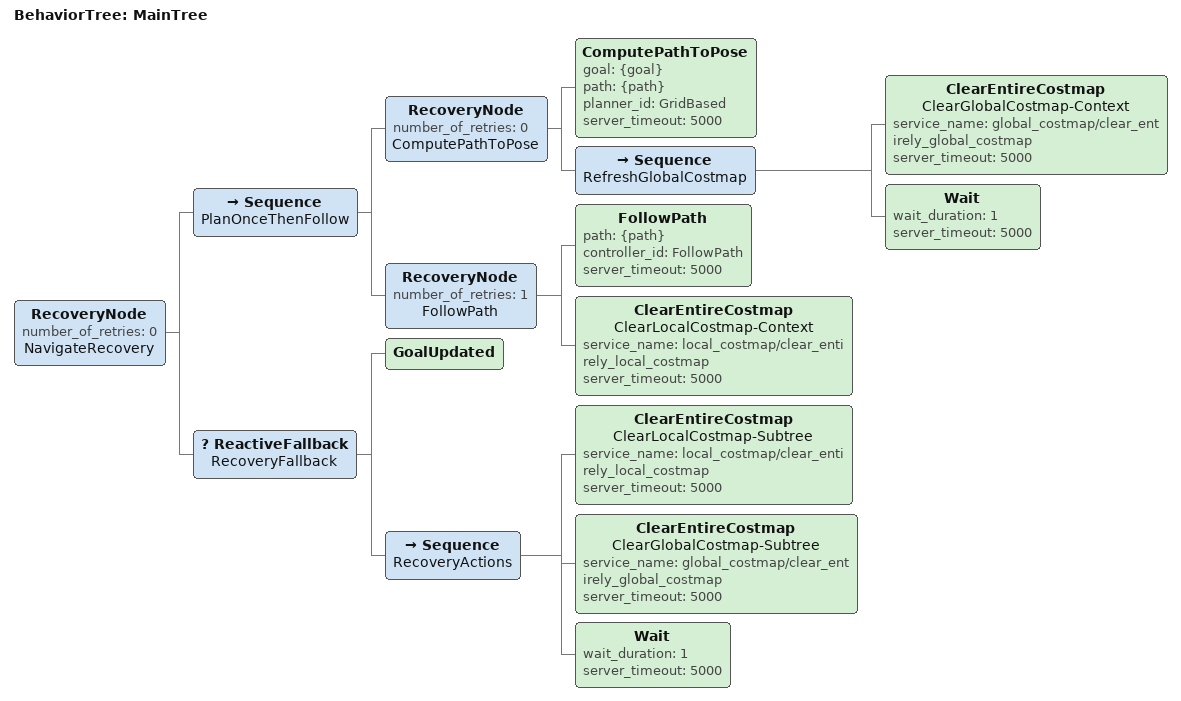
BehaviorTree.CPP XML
<root main_tree_to_execute="MainTree">
  <BehaviorTree ID="MainTree">
    <RecoveryNode number_of_retries="0" name="NavigateRecovery">
      <Sequence name="PlanOnceThenFollow">
        <RecoveryNode number_of_retries="0" name="ComputePathToPose">
          <ComputePathToPose goal="{goal}" path="{path}" planner_id="GridBased" server_timeout="5000"/>
          <Sequence name="RefreshGlobalCostmap">
            <ClearEntireCostmap name="ClearGlobalCostmap-Context" service_name="global_costmap/clear_entirely_global_costmap" server_timeout="5000"/>
            <Wait wait_duration="1" server_timeout="5000"/>
          </Sequence>
        </RecoveryNode>
        <RecoveryNode number_of_retries="1" name="FollowPath">
          <FollowPath path="{path}" controller_id="FollowPath" server_timeout="5000"/>
          <ClearEntireCostmap name="ClearLocalCostmap-Context" service_name="local_costmap/clear_entirely_local_costmap" server_timeout="5000"/>
        </RecoveryNode>
      </Sequence>
      <ReactiveFallback name="RecoveryFallback">
        <GoalUpdated/>
        <Sequence name="RecoveryActions">
          <ClearEntireCostmap name="ClearLocalCostmap-Subtree" service_name="local_costmap/clear_entirely_local_costmap" server_timeout="5000"/>
          <ClearEntireCostmap name="ClearGlobalCostmap-Subtree" service_name="global_costmap/clear_entirely_global_costmap" server_timeout="5000"/>
          <Wait wait_duration="1" server_timeout="5000"/>
        </Sequence>
      </ReactiveFallback>
    </RecoveryNode>
  </BehaviorTree>
</root>
